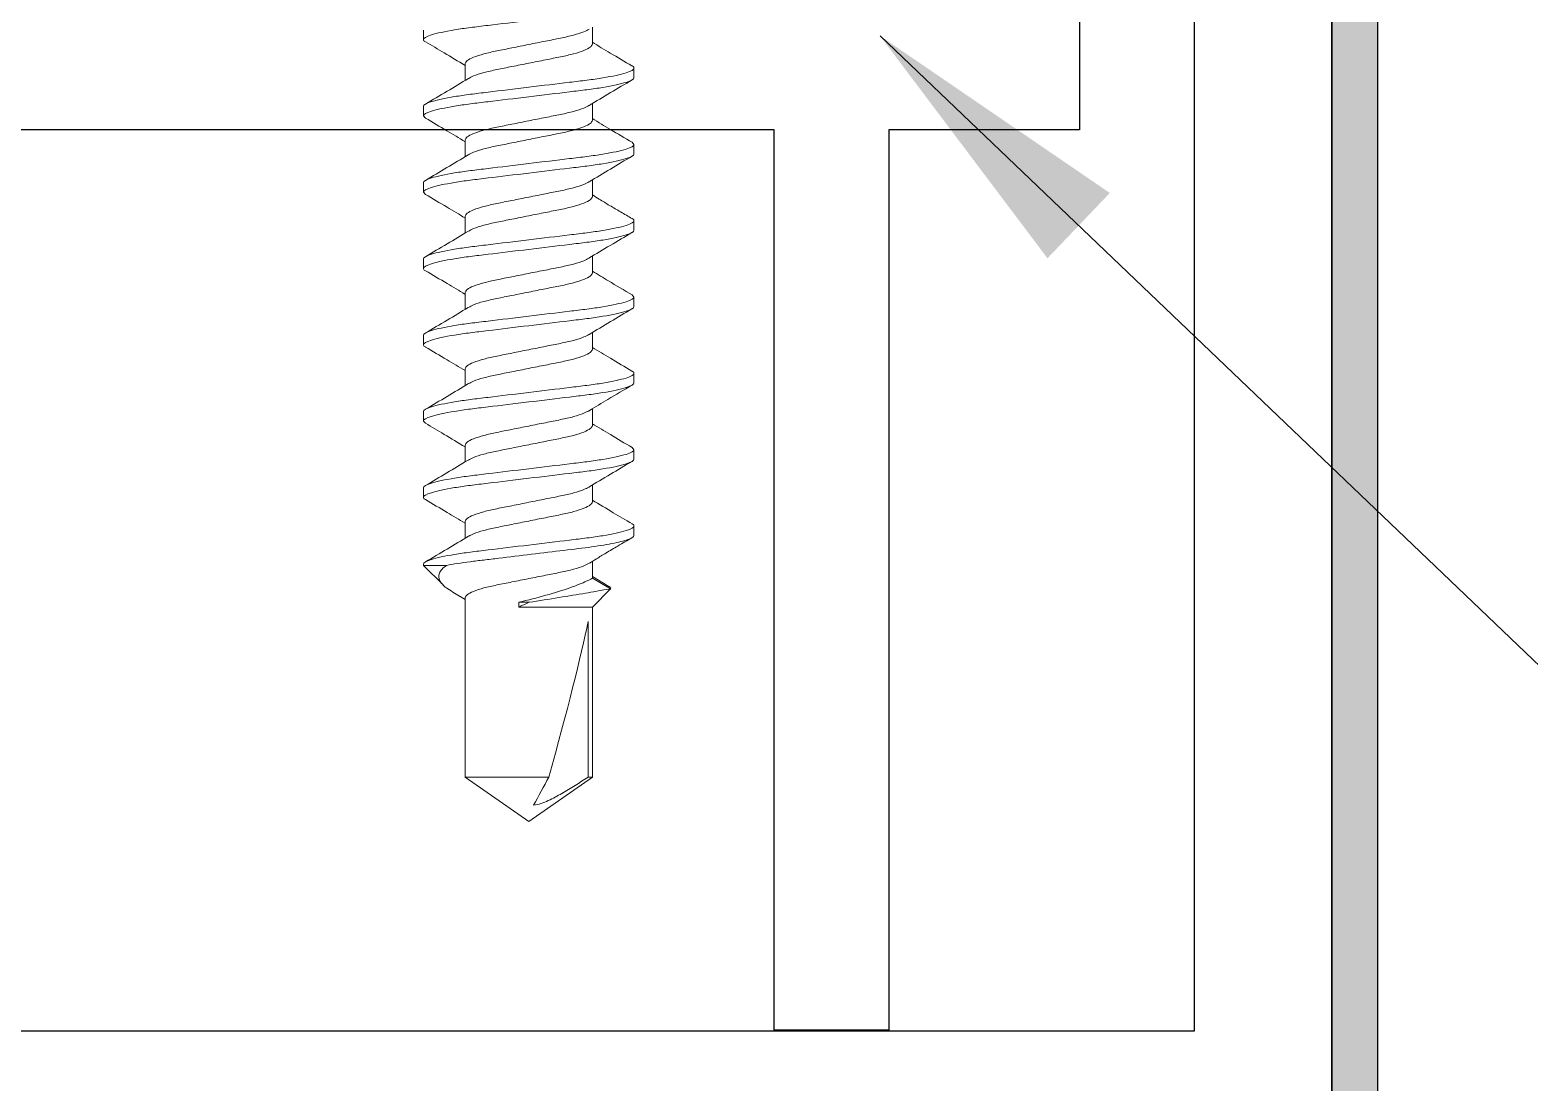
# Model space of a CAD drawing. Extents: x 0 to 79.8, y 0 to 38.2.
# Drawn here: x 10.85 to 11.833, y 28.57 to 29.26 of the extents above; entities that cross this region are included whole.
import ezdxf

# ---------------------------------------------------------------- set-up
doc = ezdxf.new("R2010")
doc.units = 0
doc.header["$MEASUREMENT"] = 0
doc.linetypes.add('SLD-Solid', pattern=[0])
doc.layers.get('0').update_dxf_attribs({"linetype": 'CONTINUOUS'})
for name, color, linetype in [('DIM', 4, 'CONTINUOUS'), ('SILL-PAN', 7, 'CONTINUOUS'), ('TEXT', 7, 'CONTINUOUS'), ('TITLE-BLOCK', 7, 'CONTINUOUS'), ('WATERPROOF_MATL', 5, 'CONTINUOUS')]:
    doc.layers.add(name, color=color, linetype=linetype)
doc.styles.get("Standard").update_dxf_attribs({"font": 'simplex.shx'})
doc.dimstyles.get("Standard").update_dxf_attribs({"dimtxt": 0.18, "dimasz": 0.18, "dimexe": 0.18, "dimexo": 0.0625, "dimgap": 0.09, "dimtad": 0, "dimtih": 1, "dimtoh": 1, "dimdec": 4, "dimzin": 0, "dimdsep": 46, "dimtxsty": 'Standard', "dimcen": 0.09, "dimadec": 0, "dimazin": 0, "dimtfac": 1, "dimtdec": 4, "dimtofl": 0, "dimtmove": 0, "dimatfit": 3, "dimfxl": 0, "dimtolj": 1, "dimtzin": 0, "dimarcsym": 0})

# ---------------------------------------------------------------- blocks, each defined once
blk = doc.blocks.new('3774-TRACK_SUPPORT')
at = {"layer": 'TEXT'}
blk.add_lwpolyline([(0.1875, -0.551), (0.879, -0.551), (0.879, -0.251), (0.684, -0.251), (0.684, -0.176), (0.954, -0.176), (0.954, -0.626), (0.829, -0.626), (0.829, -1.216), (0.754, -1.216), (0.754, -0.626), (0.05, -0.626)], dxfattribs=at)
blk = doc.blocks.new('25559')
at = {"color": 7, "linetype": 'SLD-Solid', "lineweight": 15}
for p, q in [((0.50625, 0.069), (0.5125, 0.069)), ((0.55625, 0.069), (0.55482, 0.06775)), ((0.55625, 0.069), (0.5625, 0.069)), ((0.60625, 0.069), (0.6125, 0.069)), ((0.65625, 0.069), (0.65481, 0.06774)), ((0.65625, 0.069), (0.6625, 0.069)), ((0.70625, 0.069), (0.7125, 0.069)), ((0.75625, 0.069), (0.75481, 0.06775)), ((0.75625, 0.069), (0.7625, 0.069)), ((0.80625, 0.069), (0.8125, 0.069)), ((0.84585, 0.05252), (0.8393, 0.04172)), ((0.84741, 0.05369), (0.8405, 0.04172)), ((0.85937, 0.04172), (0.84741, 0.05369)), ((0.4905, 0.04172), (0.47945, 0.04172)), ((0.5405, 0.04172), (0.52946, 0.04172)), ((0.5905, 0.04172), (0.57946, 0.04172)), ((0.6405, 0.04172), (0.62946, 0.04172)), ((0.6905, 0.04172), (0.67946, 0.04172)), ((0.7405, 0.04172), (0.72946, 0.04172)), ((0.7905, 0.04172), (0.77946, 0.04172)), ((0.8405, 0.04172), (0.82943, 0.04172)), ((0.97079, 0.04172), (0.85937, 0.04172)), ((0.85937, -0.00651), (0.85937, 0.04172)), ((1, 0), (0.97079, 0.04172)), ((0.97079, 0.03893), (0.97079, 0.04172)), ((0.86878, 0.03893), (0.97079, 0.03893)), ((0.97079, -0.04172), (0.97079, 0.01319)), ((0.85625, -0.00651), (0.85625, 0.00025)), ((0.97079, -0.04172), (1, 0)), ((0.85937, -0.00651), (0.85625, -0.00651)), ((0.50325, -0.04172), (0.51429, -0.04172)), ((0.55325, -0.04172), (0.56429, -0.04172)), ((0.60325, -0.04172), (0.61429, -0.04172)), ((0.65325, -0.04172), (0.66429, -0.04172)), ((0.70325, -0.04172), (0.71429, -0.04172)), ((0.75325, -0.04172), (0.76429, -0.04172)), ((0.80325, -0.04172), (0.81429, -0.04172)), ((0.85025, -0.0487), (0.85445, -0.04172)), ((0.85325, -0.04172), (0.97079, -0.04172)), ((0.8321, -0.05397), (0.8321, -0.069)), ((0.8321, -0.069), (0.8449, -0.05619)), ((0.53893, -0.06775), (0.5375, -0.069)), ((0.58895, -0.06774), (0.5875, -0.069)), ((0.73893, -0.06775), (0.7375, -0.069)), ((0.4875, -0.069), (0.48125, -0.069)), ((0.5375, -0.069), (0.53125, -0.069)), ((0.5875, -0.069), (0.58125, -0.069)), ((0.6375, -0.069), (0.63125, -0.069)), ((0.6875, -0.069), (0.68125, -0.069)), ((0.7375, -0.069), (0.73125, -0.069)), ((0.7875, -0.069), (0.78125, -0.069)), ((0.8321, -0.069), (0.83125, -0.069))]:
    blk.add_line(p, q, dxfattribs=at)
blk.add_ellipse((0.9907, 0), major_axis=(0.14297, -0.04113), ratio=0.048755, start_param=1.724549, end_param=2.605956, dxfattribs=at)
for points, knots in [([(0.4875, -0.069), (0.4866, -0.069), (0.48555, -0.06732), (0.48334, -0.06033), (0.4822, -0.05502), (0.48061, -0.04534), (0.4801, -0.04184), (0.47916, -0.03455), (0.47871, -0.03075), (0.47723, -0.01846), (0.47612, -0.00924), (0.47388, 0.00924), (0.47277, 0.01846), (0.47129, 0.03075), (0.47084, 0.03455), (0.4699, 0.04184), (0.46939, 0.04534), (0.4678, 0.05502), (0.46666, 0.06033), (0.46445, 0.06732), (0.4634, 0.069), (0.4625, 0.069)], [0, 0, 0, 0, 0.125, 0.125, 0.25, 0.25, 0.3125, 0.3125, 0.375, 0.375, 0.5, 0.5, 0.625, 0.625, 0.6875, 0.6875, 0.75, 0.75, 0.875, 0.875, 1, 1, 1, 1]), ([(0.50625, 0.069), (0.50578, 0.06899), (0.50531, 0.06899), (0.50479, 0.06771), (0.50478, 0.06769)], [0, 0, 0, 0, 0.988917, 1, 1, 1, 1]), ([(0.53125, -0.069), (0.53035, -0.069), (0.5293, -0.06732), (0.52709, -0.06033), (0.52595, -0.05502), (0.52436, -0.04534), (0.52385, -0.04184), (0.52291, -0.03455), (0.52246, -0.03075), (0.52098, -0.01846), (0.51987, -0.00924), (0.51763, 0.00924), (0.51652, 0.01846), (0.51504, 0.03075), (0.51459, 0.03455), (0.51365, 0.04184), (0.51314, 0.04534), (0.51155, 0.05502), (0.51041, 0.06033), (0.5082, 0.06732), (0.50715, 0.069), (0.50625, 0.069)], [0, 0, 0, 0, 0.125, 0.125, 0.25, 0.25, 0.3125, 0.3125, 0.375, 0.375, 0.5, 0.5, 0.625, 0.625, 0.6875, 0.6875, 0.75, 0.75, 0.875, 0.875, 1, 1, 1, 1]), ([(0.5375, -0.069), (0.5366, -0.069), (0.53555, -0.06732), (0.53334, -0.06033), (0.5322, -0.05502), (0.53061, -0.04534), (0.5301, -0.04184), (0.52916, -0.03455), (0.52871, -0.03075), (0.52723, -0.01846), (0.52612, -0.00924), (0.52388, 0.00924), (0.52277, 0.01846), (0.52129, 0.03075), (0.52084, 0.03455), (0.5199, 0.04184), (0.51939, 0.04534), (0.5178, 0.05502), (0.51666, 0.06033), (0.51445, 0.06732), (0.5134, 0.069), (0.5125, 0.069)], [0, 0, 0, 0, 0.125, 0.125, 0.25, 0.25, 0.3125, 0.3125, 0.375, 0.375, 0.5, 0.5, 0.625, 0.625, 0.6875, 0.6875, 0.75, 0.75, 0.875, 0.875, 1, 1, 1, 1]), ([(0.58125, -0.069), (0.58035, -0.069), (0.5793, -0.06732), (0.57709, -0.06033), (0.57595, -0.05502), (0.57436, -0.04534), (0.57385, -0.04184), (0.57291, -0.03455), (0.57246, -0.03075), (0.57098, -0.01846), (0.56987, -0.00924), (0.56763, 0.00924), (0.56652, 0.01846), (0.56504, 0.03075), (0.56459, 0.03455), (0.56365, 0.04184), (0.56314, 0.04534), (0.56155, 0.05502), (0.56041, 0.06033), (0.5582, 0.06732), (0.55715, 0.069), (0.55625, 0.069)], [0, 0, 0, 0, 0.125, 0.125, 0.25, 0.25, 0.3125, 0.3125, 0.375, 0.375, 0.5, 0.5, 0.625, 0.625, 0.6875, 0.6875, 0.75, 0.75, 0.875, 0.875, 1, 1, 1, 1]), ([(0.5875, -0.069), (0.5866, -0.069), (0.58555, -0.06732), (0.58334, -0.06033), (0.5822, -0.05502), (0.58061, -0.04534), (0.5801, -0.04184), (0.57916, -0.03455), (0.57871, -0.03075), (0.57723, -0.01846), (0.57612, -0.00924), (0.57388, 0.00924), (0.57277, 0.01846), (0.57129, 0.03075), (0.57084, 0.03455), (0.5699, 0.04184), (0.56939, 0.04534), (0.5678, 0.05502), (0.56666, 0.06033), (0.56445, 0.06732), (0.5634, 0.069), (0.5625, 0.069)], [0, 0, 0, 0, 0.125, 0.125, 0.25, 0.25, 0.3125, 0.3125, 0.375, 0.375, 0.5, 0.5, 0.625, 0.625, 0.6875, 0.6875, 0.75, 0.75, 0.875, 0.875, 1, 1, 1, 1]), ([(0.60625, 0.069), (0.60578, 0.06899), (0.6053, 0.06898), (0.60478, 0.06768), (0.60476, 0.06765)], [0, 0, 0, 0, 0.978012, 1, 1, 1, 1]), ([(0.63125, -0.069), (0.63035, -0.069), (0.6293, -0.06732), (0.62709, -0.06033), (0.62595, -0.05502), (0.62436, -0.04534), (0.62385, -0.04184), (0.62291, -0.03455), (0.62246, -0.03075), (0.62098, -0.01846), (0.61987, -0.00924), (0.61763, 0.00924), (0.61652, 0.01846), (0.61504, 0.03075), (0.61459, 0.03455), (0.61365, 0.04184), (0.61314, 0.04534), (0.61155, 0.05502), (0.61041, 0.06033), (0.6082, 0.06732), (0.60715, 0.069), (0.60625, 0.069)], [0, 0, 0, 0, 0.125, 0.125, 0.25, 0.25, 0.3125, 0.3125, 0.375, 0.375, 0.5, 0.5, 0.625, 0.625, 0.6875, 0.6875, 0.75, 0.75, 0.875, 0.875, 1, 1, 1, 1]), ([(0.6375, -0.069), (0.6366, -0.069), (0.63555, -0.06732), (0.63334, -0.06033), (0.6322, -0.05502), (0.63061, -0.04534), (0.6301, -0.04184), (0.62916, -0.03455), (0.62871, -0.03075), (0.62723, -0.01846), (0.62612, -0.00924), (0.62388, 0.00924), (0.62277, 0.01846), (0.62129, 0.03075), (0.62084, 0.03455), (0.6199, 0.04184), (0.61939, 0.04534), (0.6178, 0.05502), (0.61666, 0.06033), (0.61445, 0.06732), (0.6134, 0.069), (0.6125, 0.069)], [0, 0, 0, 0, 0.125, 0.125, 0.25, 0.25, 0.3125, 0.3125, 0.375, 0.375, 0.5, 0.5, 0.625, 0.625, 0.6875, 0.6875, 0.75, 0.75, 0.875, 0.875, 1, 1, 1, 1]), ([(0.68125, -0.069), (0.68035, -0.069), (0.6793, -0.06732), (0.67709, -0.06033), (0.67595, -0.05502), (0.67436, -0.04534), (0.67385, -0.04184), (0.67291, -0.03455), (0.67246, -0.03075), (0.67098, -0.01846), (0.66987, -0.00924), (0.66763, 0.00924), (0.66652, 0.01846), (0.66504, 0.03075), (0.66459, 0.03455), (0.66365, 0.04184), (0.66314, 0.04534), (0.66155, 0.05502), (0.66041, 0.06033), (0.6582, 0.06732), (0.65715, 0.069), (0.65625, 0.069)], [0, 0, 0, 0, 0.125, 0.125, 0.25, 0.25, 0.3125, 0.3125, 0.375, 0.375, 0.5, 0.5, 0.625, 0.625, 0.6875, 0.6875, 0.75, 0.75, 0.875, 0.875, 1, 1, 1, 1]), ([(0.6875, -0.069), (0.6866, -0.069), (0.68555, -0.06732), (0.68334, -0.06033), (0.6822, -0.05502), (0.68061, -0.04534), (0.6801, -0.04184), (0.67916, -0.03455), (0.67871, -0.03075), (0.67723, -0.01846), (0.67612, -0.00924), (0.67388, 0.00924), (0.67277, 0.01846), (0.67129, 0.03075), (0.67084, 0.03455), (0.6699, 0.04184), (0.66939, 0.04534), (0.6678, 0.05502), (0.66666, 0.06033), (0.66445, 0.06732), (0.6634, 0.069), (0.6625, 0.069)], [0, 0, 0, 0, 0.125, 0.125, 0.25, 0.25, 0.3125, 0.3125, 0.375, 0.375, 0.5, 0.5, 0.625, 0.625, 0.6875, 0.6875, 0.75, 0.75, 0.875, 0.875, 1, 1, 1, 1]), ([(0.70625, 0.069), (0.70578, 0.06899), (0.70531, 0.06898), (0.70478, 0.06769), (0.70477, 0.06766)], [0, 0, 0, 0, 0.981212, 1, 1, 1, 1]), ([(0.73125, -0.069), (0.73035, -0.069), (0.7293, -0.06732), (0.72709, -0.06033), (0.72595, -0.05502), (0.72436, -0.04534), (0.72385, -0.04184), (0.72291, -0.03455), (0.72246, -0.03075), (0.72098, -0.01846), (0.71987, -0.00924), (0.71763, 0.00924), (0.71652, 0.01846), (0.71504, 0.03075), (0.71459, 0.03455), (0.71365, 0.04184), (0.71314, 0.04534), (0.71155, 0.05502), (0.71041, 0.06033), (0.7082, 0.06732), (0.70715, 0.069), (0.70625, 0.069)], [0, 0, 0, 0, 0.125, 0.125, 0.25, 0.25, 0.3125, 0.3125, 0.375, 0.375, 0.5, 0.5, 0.625, 0.625, 0.6875, 0.6875, 0.75, 0.75, 0.875, 0.875, 1, 1, 1, 1]), ([(0.7375, -0.069), (0.7366, -0.069), (0.73555, -0.06732), (0.73334, -0.06033), (0.7322, -0.05502), (0.73061, -0.04534), (0.7301, -0.04184), (0.72916, -0.03455), (0.72871, -0.03075), (0.72723, -0.01846), (0.72612, -0.00924), (0.72388, 0.00924), (0.72277, 0.01846), (0.72129, 0.03075), (0.72084, 0.03455), (0.7199, 0.04184), (0.71939, 0.04534), (0.7178, 0.05502), (0.71666, 0.06033), (0.71445, 0.06732), (0.7134, 0.069), (0.7125, 0.069)], [0, 0, 0, 0, 0.125, 0.125, 0.25, 0.25, 0.3125, 0.3125, 0.375, 0.375, 0.5, 0.5, 0.625, 0.625, 0.6875, 0.6875, 0.75, 0.75, 0.875, 0.875, 1, 1, 1, 1]), ([(0.78125, -0.069), (0.78035, -0.069), (0.7793, -0.06732), (0.77709, -0.06033), (0.77595, -0.05502), (0.77436, -0.04534), (0.77385, -0.04184), (0.77291, -0.03455), (0.77246, -0.03075), (0.77098, -0.01846), (0.76987, -0.00924), (0.76763, 0.00924), (0.76652, 0.01846), (0.76504, 0.03075), (0.76459, 0.03455), (0.76365, 0.04184), (0.76314, 0.04534), (0.76155, 0.05502), (0.76041, 0.06033), (0.7582, 0.06732), (0.75715, 0.069), (0.75625, 0.069)], [0, 0, 0, 0, 0.125, 0.125, 0.25, 0.25, 0.3125, 0.3125, 0.375, 0.375, 0.5, 0.5, 0.625, 0.625, 0.6875, 0.6875, 0.75, 0.75, 0.875, 0.875, 1, 1, 1, 1]), ([(0.7875, -0.069), (0.7866, -0.069), (0.78555, -0.06732), (0.78334, -0.06033), (0.7822, -0.05502), (0.78061, -0.04534), (0.7801, -0.04184), (0.77916, -0.03455), (0.77871, -0.03075), (0.77723, -0.01846), (0.77612, -0.00924), (0.77388, 0.00924), (0.77277, 0.01846), (0.77129, 0.03075), (0.77084, 0.03455), (0.7699, 0.04184), (0.76939, 0.04534), (0.7678, 0.05502), (0.76666, 0.06033), (0.76445, 0.06732), (0.7634, 0.069), (0.7625, 0.069)], [0, 0, 0, 0, 0.125, 0.125, 0.25, 0.25, 0.3125, 0.3125, 0.375, 0.375, 0.5, 0.5, 0.625, 0.625, 0.6875, 0.6875, 0.75, 0.75, 0.875, 0.875, 1, 1, 1, 1]), ([(0.80625, 0.069), (0.80578, 0.069), (0.80531, 0.06899), (0.80479, 0.06772), (0.80479, 0.06771)], [0, 0, 0, 0, 0.993451, 1, 1, 1, 1]), ([(0.83125, -0.069), (0.83035, -0.069), (0.8293, -0.06732), (0.82709, -0.06033), (0.82595, -0.05502), (0.82436, -0.04534), (0.82385, -0.04184), (0.82291, -0.03455), (0.82246, -0.03075), (0.82098, -0.01846), (0.81987, -0.00924), (0.81763, 0.00924), (0.81652, 0.01846), (0.81504, 0.03075), (0.81459, 0.03455), (0.81365, 0.04184), (0.81314, 0.04534), (0.81155, 0.05502), (0.81041, 0.06033), (0.8082, 0.06732), (0.80715, 0.069), (0.80625, 0.069)], [0, 0, 0, 0, 0.125, 0.125, 0.25, 0.25, 0.3125, 0.3125, 0.375, 0.375, 0.5, 0.5, 0.625, 0.625, 0.6875, 0.6875, 0.75, 0.75, 0.875, 0.875, 1, 1, 1, 1]), ([(0.8321, -0.05397), (0.83123, -0.04946), (0.8304, -0.04411), (0.82928, -0.0355), (0.82893, -0.03257), (0.82818, -0.0263), (0.82778, -0.02301), (0.82654, -0.01276), (0.82566, -0.00545), (0.8239, 0.00909), (0.82303, 0.01631), (0.82142, 0.02963), (0.82074, 0.03561), (0.81919, 0.0468), (0.81834, 0.05193), (0.8166, 0.06037), (0.81571, 0.06366), (0.81401, 0.06798), (0.81321, 0.069), (0.8125, 0.069)], [0, 0, 0, 0, 0.125, 0.125, 0.1875, 0.1875, 0.25, 0.25, 0.375, 0.375, 0.5, 0.5, 0.625, 0.625, 0.75, 0.75, 0.875, 0.875, 1, 1, 1, 1]), ([(0.50478, 0.06771), (0.50199, 0.06297), (0.49688, 0.05428), (0.49166, 0.04564), (0.48929, 0.04172)], [0, 0, 0, 0, 0.545575, 1, 1, 1, 1]), ([(0.53068, 0.03969), (0.52788, 0.04433), (0.52225, 0.05365), (0.51672, 0.06304), (0.51394, 0.06776)], [0, 0, 0, 0, 0.4975, 1, 1, 1, 1]), ([(0.55482, 0.06777), (0.55203, 0.06304), (0.54691, 0.05433), (0.54168, 0.04567), (0.53929, 0.04172)], [0, 0, 0, 0, 0.543159, 1, 1, 1, 1]), ([(0.58075, 0.03957), (0.57794, 0.04423), (0.57228, 0.0536), (0.56673, 0.06302), (0.56393, 0.06776)], [0, 0, 0, 0, 0.497134, 1, 1, 1, 1]), ([(0.60476, 0.06768), (0.60336, 0.06525), (0.6007, 0.06067), (0.59628, 0.05311), (0.5925, 0.04686), (0.59025, 0.04322), (0.58932, 0.04172)], [0, 0, 0, 0, 0.299941, 0.565966, 0.820653, 1, 1, 1, 1]), ([(0.63078, 0.03952), (0.62797, 0.04417), (0.62231, 0.05354), (0.61676, 0.06297), (0.61397, 0.06771)], [0, 0, 0, 0, 0.497137, 1, 1, 1, 1]), ([(0.65481, 0.06775), (0.65176, 0.06258), (0.64664, 0.05388), (0.64141, 0.04523), (0.63929, 0.04172)], [0, 0, 0, 0, 0.593911, 1, 1, 1, 1]), ([(0.68074, 0.03958), (0.67794, 0.04423), (0.6723, 0.05356), (0.66676, 0.06296), (0.66398, 0.06769)], [0, 0, 0, 0, 0.497403, 1, 1, 1, 1]), ([(0.70477, 0.06769), (0.70198, 0.06296), (0.69687, 0.05427), (0.69166, 0.04565), (0.68929, 0.04172)], [0, 0, 0, 0, 0.544742, 1, 1, 1, 1]), ([(0.73073, 0.0396), (0.72825, 0.0437), (0.7226, 0.05305), (0.71706, 0.06246), (0.71395, 0.06774)], [0, 0, 0, 0, 0.438749, 1, 1, 1, 1]), ([(0.75481, 0.06776), (0.75202, 0.06302), (0.7469, 0.05431), (0.74167, 0.04566), (0.73929, 0.04172)], [0, 0, 0, 0, 0.544674, 1, 1, 1, 1]), ([(0.78079, 0.03952), (0.77797, 0.04418), (0.7723, 0.05356), (0.76674, 0.06299), (0.76395, 0.06774)], [0, 0, 0, 0, 0.497058, 1, 1, 1, 1]), ([(0.80479, 0.06772), (0.80238, 0.06363), (0.79726, 0.05493), (0.79205, 0.04629), (0.78929, 0.04172)], [0, 0, 0, 0, 0.470268, 1, 1, 1, 1]), ([(0.83063, 0.03976), (0.82969, 0.04129), (0.82768, 0.04456), (0.82368, 0.05105), (0.8189, 0.05923), (0.81575, 0.06464), (0.81399, 0.06767)], [0, 0, 0, 0, 0.1901712, 0.4057969, 0.6676779, 1, 1, 1, 1]), ([(0.84589, 0.05249), (0.84594, 0.05263), (0.84647, 0.0542), (0.84696, 0.05393), (0.84741, 0.05369)], [0, 0, 0, 0, 0.089674, 1, 1, 1, 1]), ([(0.84741, 0.05369), (0.84741, 0.05369), (0.84768, 0.05215), (0.84844, 0.04787), (0.84875, 0.04609), (0.84946, 0.042), (0.84985, 0.0397), (0.85202, 0.02696), (0.85423, 0.01334), (0.85625, 0.00025)], [0, 0, 0, 0, 0.25, 0.25, 0.375, 0.375, 0.5, 0.5, 1, 1, 1, 1]), ([(0.48061, 0.03961), (0.48121, 0.03859), (0.48254, 0.03633), (0.48462, 0.02976), (0.48658, 0.0211), (0.48855, 0.01097), (0.49075, 0), (0.49295, -0.01097), (0.49492, -0.02109), (0.49688, -0.02981), (0.49908, -0.03652), (0.50129, -0.0409), (0.5026, -0.04145), (0.50325, -0.04172)], [0, 0, 0, 0, 0.077477, 0.171444, 0.261982, 0.352519, 0.446486, 0.540453, 0.630991, 0.721528, 0.815495, 0.909462, 1, 1, 1, 1]), ([(0.51301, -0.03935), (0.51245, -0.0384), (0.51117, -0.03621), (0.50913, -0.02975), (0.50717, -0.02111), (0.5052, -0.01097), (0.503, 0), (0.5008, 0.01097), (0.49883, 0.02109), (0.49687, 0.02981), (0.49467, 0.03652), (0.49246, 0.0409), (0.49115, 0.04145), (0.4905, 0.04172)], [0, 0, 0, 0, 0.07205, 0.16657, 0.25764, 0.34871, 0.44323, 0.53775, 0.62882, 0.71989, 0.81441, 0.90893, 1, 1, 1, 1]), ([(0.53065, 0.03952), (0.53124, 0.03853), (0.53255, 0.03629), (0.53462, 0.02975), (0.53658, 0.02111), (0.53855, 0.01097), (0.54075, 0), (0.54295, -0.01097), (0.54492, -0.02109), (0.54688, -0.02981), (0.54908, -0.03652), (0.55129, -0.0409), (0.5526, -0.04145), (0.55325, -0.04172)], [0, 0, 0, 0, 0.075758, 0.1699, 0.260606, 0.351313, 0.445455, 0.539597, 0.630303, 0.721009, 0.815152, 0.909294, 1, 1, 1, 1]), ([(0.56312, -0.03956), (0.56253, -0.03856), (0.56121, -0.03631), (0.55913, -0.02975), (0.55717, -0.0211), (0.5552, -0.01097), (0.553, 0), (0.5508, 0.01097), (0.54883, 0.02109), (0.54687, 0.02981), (0.54467, 0.03652), (0.54246, 0.0409), (0.54115, 0.04145), (0.5405, 0.04172)], [0, 0, 0, 0, 0.076547, 0.170609, 0.261238, 0.351867, 0.445929, 0.53999, 0.630619, 0.721248, 0.81531, 0.909371, 1, 1, 1, 1]), ([(0.58073, 0.03938), (0.58129, 0.03842), (0.58258, 0.03622), (0.58462, 0.02975), (0.58658, 0.02111), (0.58855, 0.01097), (0.59075, 0), (0.59295, -0.01097), (0.59492, -0.02109), (0.59688, -0.02981), (0.59908, -0.03652), (0.60129, -0.0409), (0.6026, -0.04145), (0.60325, -0.04172)], [0, 0, 0, 0, 0.072707, 0.16716, 0.258166, 0.349171, 0.443624, 0.538077, 0.629083, 0.720089, 0.814541, 0.908994, 1, 1, 1, 1]), ([(0.61299, -0.03932), (0.61244, -0.03838), (0.61116, -0.03619), (0.60913, -0.02975), (0.60717, -0.02111), (0.6052, -0.01097), (0.603, 0), (0.6008, 0.01097), (0.59883, 0.02109), (0.59687, 0.02981), (0.59467, 0.03652), (0.59246, 0.0409), (0.59115, 0.04145), (0.5905, 0.04172)], [0, 0, 0, 0, 0.071493, 0.166069, 0.257194, 0.348319, 0.442896, 0.537472, 0.628597, 0.719722, 0.814299, 0.908875, 1, 1, 1, 1]), ([(0.66305, -0.03943), (0.66248, -0.03846), (0.66118, -0.03625), (0.65913, -0.02975), (0.65717, -0.02111), (0.6552, -0.01097), (0.653, 0), (0.6508, 0.01097), (0.64883, 0.02109), (0.64687, 0.02981), (0.64467, 0.03652), (0.64246, 0.0409), (0.64115, 0.04145), (0.6405, 0.04172)], [0, 0, 0, 0, 0.073737, 0.168085, 0.258989, 0.349894, 0.444242, 0.53859, 0.629495, 0.720399, 0.814747, 0.909095, 1, 1, 1, 1]), ([(0.68072, 0.03939), (0.68128, 0.03843), (0.68257, 0.03623), (0.68462, 0.02975), (0.68658, 0.02111), (0.68855, 0.01097), (0.69075, 0), (0.69295, -0.01097), (0.69492, -0.02109), (0.69688, -0.02981), (0.69908, -0.03652), (0.70129, -0.0409), (0.7026, -0.04145), (0.70325, -0.04172)], [0, 0, 0, 0, 0.073077, 0.167492, 0.258462, 0.349431, 0.443846, 0.538261, 0.629231, 0.7202, 0.814615, 0.909031, 1, 1, 1, 1]), ([(0.71299, -0.03931), (0.71244, -0.03837), (0.71116, -0.03619), (0.70913, -0.02975), (0.70717, -0.02111), (0.7052, -0.01097), (0.703, 0), (0.7008, 0.01097), (0.69883, 0.02109), (0.69687, 0.02981), (0.69467, 0.03652), (0.69246, 0.0409), (0.69115, 0.04145), (0.6905, 0.04172)], [0, 0, 0, 0, 0.071238, 0.16584, 0.25699, 0.34814, 0.442743, 0.537345, 0.628495, 0.719645, 0.814248, 0.90885, 1, 1, 1, 1]), ([(0.7307, 0.03942), (0.73127, 0.03845), (0.73257, 0.03624), (0.73462, 0.02975), (0.73658, 0.02111), (0.73855, 0.01097), (0.74075, 0), (0.74295, -0.01097), (0.74492, -0.02109), (0.74688, -0.02981), (0.74908, -0.03652), (0.75129, -0.0409), (0.7526, -0.04145), (0.75325, -0.04172)], [0, 0, 0, 0, 0.073684, 0.168037, 0.258947, 0.349857, 0.44421, 0.538564, 0.629474, 0.720383, 0.814737, 0.90909, 1, 1, 1, 1]), ([(0.76308, -0.03948), (0.7625, -0.0385), (0.76119, -0.03627), (0.75913, -0.02975), (0.75717, -0.02111), (0.7552, -0.01097), (0.753, 0), (0.7508, 0.01097), (0.74883, 0.02109), (0.74687, 0.02981), (0.74467, 0.03652), (0.74246, 0.0409), (0.74115, 0.04145), (0.7405, 0.04172)], [0, 0, 0, 0, 0.0748562, 0.1690902, 0.259885, 0.3506798, 0.4449137, 0.5391477, 0.6299425, 0.7207373, 0.8149712, 0.9092052, 1, 1, 1, 1]), ([(0.81299, -0.03931), (0.81244, -0.03837), (0.81116, -0.03619), (0.80913, -0.02975), (0.80717, -0.02111), (0.8052, -0.01097), (0.803, 0), (0.8008, 0.01097), (0.79883, 0.02109), (0.79687, 0.02981), (0.79467, 0.03652), (0.79246, 0.0409), (0.79115, 0.04145), (0.7905, 0.04172)], [0, 0, 0, 0, 0.0713374, 0.1659298, 0.2570699, 0.3482101, 0.4428025, 0.5373948, 0.628535, 0.7196751, 0.8142675, 0.9088599, 1, 1, 1, 1]), ([(0.83065, 0.03953), (0.83123, 0.03853), (0.83255, 0.0363), (0.83462, 0.02975), (0.83658, 0.02111), (0.83855, 0.01097), (0.84075, 0), (0.84295, -0.01097), (0.84492, -0.02109), (0.84688, -0.02981), (0.84908, -0.03652), (0.85129, -0.0409), (0.8526, -0.04145), (0.85325, -0.04172)], [0, 0, 0, 0, 0.0759686, 0.1700892, 0.2607749, 0.3514605, 0.4455811, 0.5397018, 0.6303874, 0.7210731, 0.8151937, 0.9093144, 1, 1, 1, 1]), ([(0.85625, -0.00651), (0.85484, -0.00053), (0.8533, 0.00556), (0.85009, 0.01698), (0.8484, 0.02236), (0.8452, 0.03142), (0.84365, 0.03517), (0.84128, 0.04032), (0.8405, 0.04172), (0.8405, 0.04172)], [0, 0, 0, 0, 0.25, 0.25, 0.5, 0.5, 0.75, 0.75, 1, 1, 1, 1]), ([(0.63076, 0.03931), (0.63131, 0.03838), (0.63259, 0.03619), (0.63462, 0.02975), (0.63658, 0.02111), (0.63855, 0.01097), (0.64075, 0), (0.64295, -0.01097), (0.64492, -0.02109), (0.64688, -0.02981), (0.64908, -0.03652), (0.65129, -0.0409), (0.6526, -0.04145), (0.65325, -0.04172)], [0, 0, 0, 0, 0.071416, 0.166001, 0.257133, 0.348265, 0.44285, 0.537434, 0.628567, 0.719699, 0.814283, 0.908868, 1, 1, 1, 1]), ([(0.78076, 0.03931), (0.78131, 0.03837), (0.78259, 0.03619), (0.78462, 0.02975), (0.78658, 0.02111), (0.78855, 0.01097), (0.79075, 0), (0.79295, -0.01097), (0.79492, -0.02109), (0.79688, -0.02981), (0.79908, -0.03652), (0.80129, -0.0409), (0.8026, -0.04145), (0.80325, -0.04172)], [0, 0, 0, 0, 0.071394, 0.165981, 0.257115, 0.34825, 0.442836, 0.537423, 0.628558, 0.719692, 0.814279, 0.908865, 1, 1, 1, 1]), ([(0.98926, 0.00319), (0.98877, 0.00656), (0.98759, 0.00972), (0.98478, 0.0159), (0.98317, 0.01886), (0.97812, 0.02762), (0.97447, 0.03329), (0.97079, 0.03893)], [0, 0, 0, 0, 0.25, 0.25, 0.5, 0.5, 1, 1, 1, 1]), ([(0.48896, -0.06772), (0.49137, -0.06363), (0.49649, -0.05493), (0.5017, -0.0463), (0.50446, -0.04172)], [0, 0, 0, 0, 0.470247, 1, 1, 1, 1]), ([(0.51298, -0.03954), (0.5158, -0.0442), (0.52146, -0.05358), (0.52701, -0.06301), (0.52981, -0.06775)], [0, 0, 0, 0, 0.497098, 1, 1, 1, 1]), ([(0.53893, -0.06777), (0.54171, -0.06304), (0.54684, -0.05433), (0.55207, -0.04567), (0.55446, -0.04172)], [0, 0, 0, 0, 0.543195, 1, 1, 1, 1]), ([(0.56309, -0.03972), (0.56589, -0.04435), (0.5715, -0.05365), (0.57702, -0.06303), (0.5798, -0.06774)], [0, 0, 0, 0, 0.497658, 1, 1, 1, 1]), ([(0.58895, -0.06774), (0.59174, -0.063), (0.59686, -0.0543), (0.60208, -0.04565), (0.60446, -0.04172)], [0, 0, 0, 0, 0.545499, 1, 1, 1, 1]), ([(0.61297, -0.03952), (0.61579, -0.04418), (0.62146, -0.05357), (0.62701, -0.063), (0.62981, -0.06775)], [0, 0, 0, 0, 0.49704, 1, 1, 1, 1]), ([(0.63898, -0.06769), (0.64176, -0.06296), (0.64688, -0.05427), (0.65209, -0.04565), (0.65446, -0.04172)], [0, 0, 0, 0, 0.544904, 1, 1, 1, 1]), ([(0.66302, -0.03961), (0.66583, -0.04425), (0.67146, -0.05358), (0.677, -0.06298), (0.67978, -0.06771)], [0, 0, 0, 0, 0.497428, 1, 1, 1, 1]), ([(0.68897, -0.06771), (0.69175, -0.06299), (0.69687, -0.05429), (0.70208, -0.04566), (0.70446, -0.04172)], [0, 0, 0, 0, 0.5433102, 1, 1, 1, 1]), ([(0.71296, -0.03951), (0.71578, -0.04417), (0.72144, -0.05354), (0.727, -0.06298), (0.72979, -0.06772)], [0, 0, 0, 0, 0.497095, 1, 1, 1, 1]), ([(0.73893, -0.06777), (0.74136, -0.06365), (0.74648, -0.05494), (0.75171, -0.04628), (0.75446, -0.04172)], [0, 0, 0, 0, 0.473124, 1, 1, 1, 1]), ([(0.76305, -0.03965), (0.76586, -0.0443), (0.7715, -0.05364), (0.77703, -0.06304), (0.77982, -0.06777)], [0, 0, 0, 0, 0.4973758, 1, 1, 1, 1]), ([(0.78898, -0.06769), (0.79177, -0.06295), (0.79688, -0.05426), (0.80209, -0.04564), (0.80446, -0.04172)], [0, 0, 0, 0, 0.5456553, 1, 1, 1, 1]), ([(0.81296, -0.03951), (0.81578, -0.04417), (0.82143, -0.05352), (0.82698, -0.06295), (0.82977, -0.06769)], [0, 0, 0, 0, 0.497203, 1, 1, 1, 1]), ([(0.85023, -0.04869), (0.84931, -0.0502), (0.84748, -0.05322), (0.84502, -0.05624), (0.84256, -0.05823), (0.83988, -0.05915), (0.83718, -0.05872), (0.83455, -0.05708), (0.83292, -0.05501), (0.8321, -0.05397)], [0, 0, 0, 0, 0.1335352, 0.2658555, 0.4012862, 0.5532901, 0.708367, 0.852872, 1, 1, 1, 1]), ([(0.48896, -0.06771), (0.48896, -0.06772), (0.48844, -0.06899), (0.48797, -0.069), (0.4875, -0.069)], [0, 0, 0, 0, 0.005935, 1, 1, 1, 1]), ([(0.63898, -0.06767), (0.63897, -0.06769), (0.63844, -0.06898), (0.63797, -0.06899), (0.6375, -0.069)], [0, 0, 0, 0, 0.017618, 1, 1, 1, 1]), ([(0.68897, -0.0677), (0.68896, -0.06771), (0.68844, -0.06899), (0.68797, -0.06899), (0.6875, -0.069)], [0, 0, 0, 0, 0.009197, 1, 1, 1, 1]), ([(0.78898, -0.06766), (0.78897, -0.06769), (0.78844, -0.06898), (0.78797, -0.06899), (0.7875, -0.069)], [0, 0, 0, 0, 0.019289, 1, 1, 1, 1])]:
    blk.add_open_spline(points, degree=3, knots=knots, dxfattribs=at)
for points in [[(0.97079, 0.01319), (0.97696, 0.00985), (0.98314, 0.00651), (0.98926, 0.00319)], [(0.85625, 0.00025), (0.8573, -0.0021), (0.85834, -0.00435), (0.85937, -0.00651)]]:
    blk.add_open_spline(points, degree=3, dxfattribs=at)
blk = doc.blocks.new('*U110')
at = {"layer": 'DIM'}
blk.add_blockref('3774-TRACK_SUPPORT', (0.954, -0.524), dxfattribs=at)
at = {"layer": 'TEXT', "rotation": 270}
blk.add_blockref('25559', (1.547, -0.60342), dxfattribs=at)

msp = doc.modelspace()

# ---------------------------------------------------------------- hatches: boundary and pattern name
at = {"layer": 'TITLE-BLOCK'}
h = msp.add_hatch(dxfattribs=at)
h.set_pattern_fill('AR-CONC', color=256, scale=0.1, style=0)
h.set_pattern_definition([(50, (79.89277, 29.9236), (0.71726, -0.062752), [0.075, -0.825]), (355, (79.8928, 29.9236), (-0.138751, 0.752192), [0.06, -0.66]), (100.4514, (79.95254, 29.9184), (0.5785094, 0.6894395), [0.06374, -0.701142]), (46.1842, (79.8928, 30.1236), (1.067241, -0.165519), [0.1125, -1.2375]), (96.6356, (79.9817, 30.1098), (0.934663, 0.974118), [0.09561, -1.051713]), (351.1842, (79.8928, 30.1236), (0.934662, 0.974119), [0.09, -0.99]), (21, (79.99277, 30.0736), (0.596907, -0.402619), [0.075, -0.825]), (326, (79.9928, 30.0736), (0.243315, 0.72515), [0.06, -0.66]), (71.4514, (80.0425, 30.0401), (0.8402226, 0.3225305), [0.06374, -0.701142]), (37.5, (79.89277, 29.92363), (0.01215986, 0.33289385), [0, -0.652, 0, -0.67, 0, -0.6625]), (7.5, (79.89277, 29.92363), (0.2630695, 0.3944117), [0, -0.382, 0, -0.637, 0, -0.2525]), (327.5, (79.66977, 29.92363), (0.5338224, -0.0225549), [0, -0.25, 0, -0.78, 0, -1.035]), (317.5, (79.56977, 29.92363), (0.5831862, 0.100105), [0, -0.325, 0, -0.518, 0, -0.735])])
h.paths.add_polyline_path([(5.6183984, 28.4845213), (5.6183984, 30.5420213), (4.7350867, 30.5420213), (4.5958658, 30.2802661), (4.5417479, 29.5526175), (4.5958658, 28.7281285), (4.9317014, 27.4483125), (5.6056512, 26.7117447), (8.3081921, 26.3388048), (11.7328076, 26.4589675), (12.4665269, 27.2047187), (12.7298172, 28.0188556), (12.8540838, 28.9659561), (12.8389926, 29.9716201), (12.8149303, 30.5420213), (11.7333984, 30.5420213), (11.7333984, 28.4845213), (11.6151484, 28.4845213), (11.6151484, 28.0808134), (11.7638124, 27.9321494), (11.6744094, 27.7558654), (11.797957, 27.6050064), (11.6553694, 27.4415771), (11.7786263, 27.2454614), (11.7040695, 26.9220102), (11.3631746, 26.9616995), (11.0136213, 26.7797584), (10.8296999, 26.8444629), (10.5152819, 26.756322), (10.2957368, 26.9405209), (9.6901308, 26.792523), (9.4635312, 26.9588132), (9.5315577, 27.2637335), (9.3840076, 27.4324614), (9.4805753, 27.7838075), (9.4065378, 27.9053507), (9.5526484, 28.0808134), (9.5526484, 28.4845213)])
at = {"layer": 'WATERPROOF_MATL'}
msp.add_hatch(color=7, dxfattribs=at).paths.add_polyline_path([(5.6483984, 30.5420213), (5.6483984, 28.5145213), (11.7033984, 28.5145213), (11.7033984, 30.5420213), (11.7333984, 30.5420213), (11.7333984, 28.4845213), (5.6183984, 28.4845213), (5.6183984, 30.5420213)])

# ---------------------------------------------------------------- linework, layer by layer
at = {"layer": 'SILL-PAN', "color": 7}
msp.add_lwpolyline([(5.6483984, 30.5420213), (5.7383984, 30.5420213), (5.7383984, 28.6045213), (11.6133984, 28.6045213), (11.6133984, 30.5420213), (11.7033984, 30.5420213), (11.7033984, 28.5145213), (5.6483984, 28.5145213)], close=True, dxfattribs=at)
at = {"layer": 'WATERPROOF_MATL', "color": 7}
msp.add_lwpolyline([(5.6483984, 30.5420213), (5.6483984, 28.5145213), (11.7033984, 28.5145213), (11.7033984, 30.5420213), (11.7333984, 30.5420213), (11.7333984, 28.4845213), (5.6183984, 28.4845213), (5.6183984, 30.5420213)], close=True, dxfattribs=at)

# ---------------------------------------------------------------- block references
at = {"layer": 'DIM'}
msp.add_blockref('*U110', (9.6298986, 30.3450213), dxfattribs=at)

# ---------------------------------------------------------------- leaders
at = {"layer": 'TEXT'}
msp.add_leader([(11.4072751, 29.256485), (13.0439714, 27.6933728), (13.4189714, 27.6933728)], dimstyle='Standard', dxfattribs=at)

doc.saveas('drawing.dxf')
